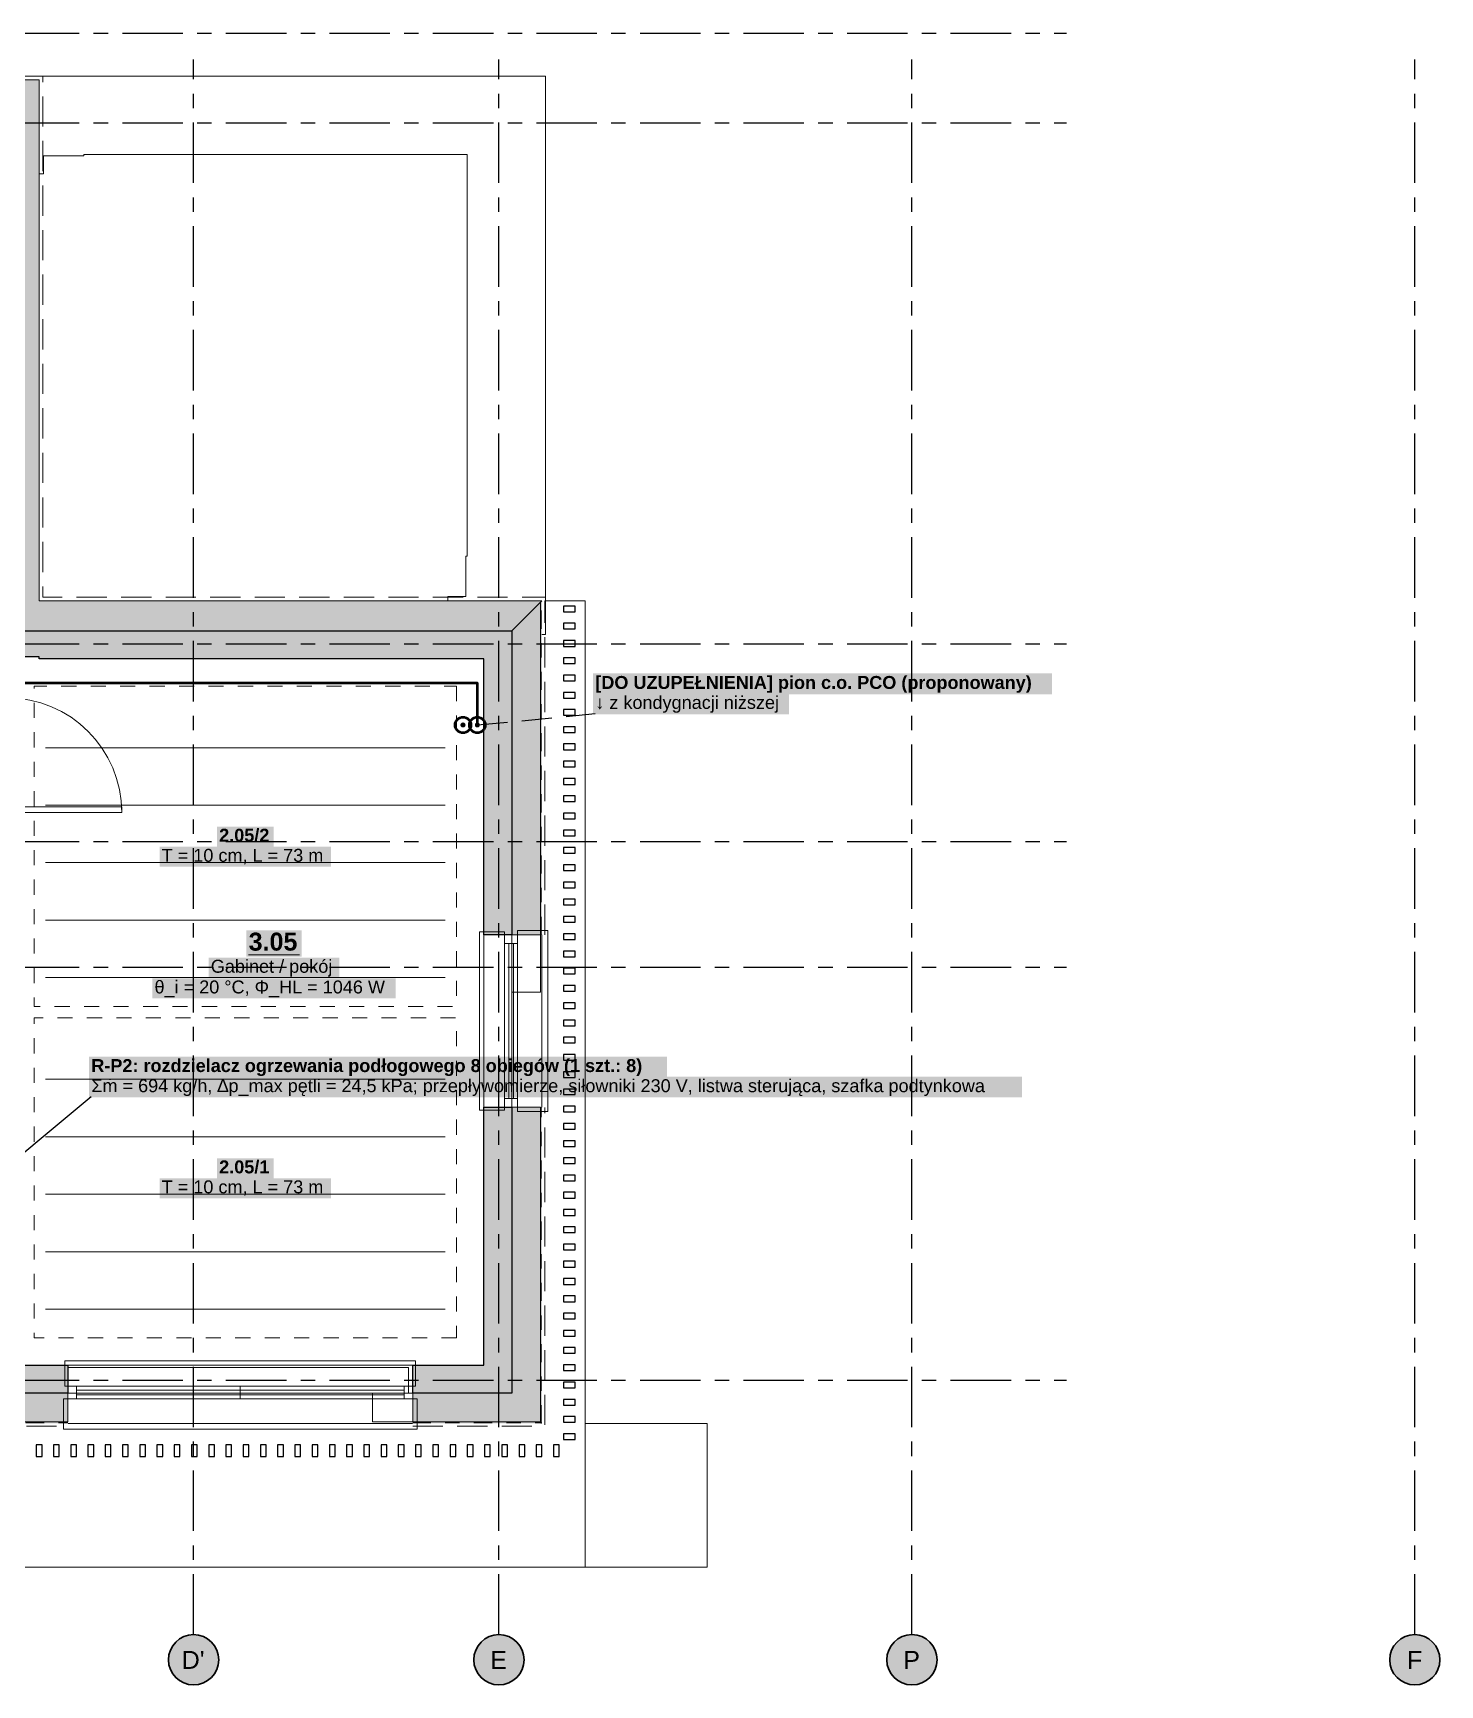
# Model space of a CAD drawing. Header units: metres. Extents: x -3.2 to 18.6, y -2.1 to 9.6.
# Drawn here: x 8.76 to 18.55, y -2.12 to 9.38 of the extents above; entities that cross this region are included whole.
import ezdxf

# ---------------------------------------------------------------- set-up
doc = ezdxf.new("R2010")
doc.units = ezdxf.units.M
for name, pattern in [('KRESKOWA', [5.25, 4.2, -1.05]), ('KRESKOWA_DROBNA', [3.15, 2.1, -1.05]), ('PUNKTOWA', [10.5, 8.4, -1.05, 0, -1.05]), ('PUNKTOWA_KROTKA', [6.3, 4.2, -1.05, 0, -1.05])]:
    doc.linetypes.add(name, pattern=pattern)
doc.layers.add('A-MASKA', color=7, linetype='Continuous', lineweight=18)
doc.layers.add('S-OPISY', color=2, linetype='Continuous', lineweight=25)
for name, color, linetype, lineweight, true_color in [('I-BRAKI', 6, 'KRESKOWA', 25, 0xb0008a), ('I-OSIE', 8, 'PUNKTOWA', 18, 0x7a7a7a), ('I-PODKLAD', 8, 'Continuous', 18, 0x9a9a9a), ('I-PODKLAD-SCIANY', 8, 'Continuous', 25, 0x6e6e6e), ('I-PODKLAD-WYPELN', 254, 'Continuous', 18, 0xe6e6e6), ('I-POMIESZCZENIA', 8, 'Continuous', 25, 0x4a4a4a), ('S-OGRZ', 1, 'Continuous', 25, 0xe05000), ('S-PC', 1, 'Continuous', 35, 0xc0392b)]:
    doc.layers.add(name, color=color, linetype=linetype, lineweight=lineweight, true_color=true_color)
doc.styles.add('PL_ARIAL', font='arial.ttf')
doc.styles.add('PL_ARIAL_B', font='arialbd.ttf')

msp = doc.modelspace()

# ---------------------------------------------------------------- hatches: boundary and pattern name
at = {"layer": 'A-MASKA', "true_color": 0xffffff}
for points in [[(12.654, 4.774), (15.85, 4.774), (15.85, 4.919), (12.654, 4.919)], [(12.654, 4.635), (14.019, 4.635), (14.019, 4.779), (12.654, 4.779)], [(10.038, 3.713), (10.432, 3.713), (10.432, 3.853), (10.038, 3.853)], [(9.638, 3.573), (10.832, 3.573), (10.832, 3.713), (9.638, 3.713)], [(10.243, 2.948), (10.627, 2.948), (10.627, 3.13), (10.243, 3.13)], [(9.98, 2.801), (10.89, 2.801), (10.89, 2.941), (9.98, 2.941)], [(9.588, 2.657), (11.282, 2.657), (11.282, 2.797), (9.588, 2.797)], [(9.146, 2.107), (13.171, 2.107), (13.171, 2.252), (9.146, 2.252)], [(9.146, 1.968), (15.641, 1.968), (15.641, 2.113), (9.146, 2.113)], [(10.038, 1.405), (10.432, 1.405), (10.432, 1.545), (10.038, 1.545)], [(9.638, 1.266), (10.832, 1.266), (10.832, 1.406), (9.638, 1.406)]]:
    msp.add_hatch(color=7, dxfattribs=at).paths.add_polyline_path(points)
at = {"layer": 'I-BRAKI', "true_color": 0xb0008a}
msp.add_hatch(color=7, dxfattribs=at).paths.add_polyline_path([(11.868, 4.56), (11.867, 4.565), (11.865, 4.569), (11.862, 4.572), (11.859, 4.575), (11.855, 4.577), (11.85, 4.578), (11.845, 4.577), (11.841, 4.575), (11.838, 4.572), (11.835, 4.569), (11.833, 4.565), (11.833, 4.56), (11.833, 4.555), (11.835, 4.551), (11.838, 4.548), (11.841, 4.545), (11.845, 4.543), (11.85, 4.543), (11.855, 4.543), (11.859, 4.545), (11.862, 4.548), (11.865, 4.551), (11.867, 4.555)])
at = {"layer": 'I-OSIE', "true_color": 0xffffff}
for points in [[(10.05, -1.945), (10.049, -1.922), (10.044, -1.9), (10.037, -1.878), (10.027, -1.858), (10.014, -1.838), (9.999, -1.821), (9.982, -1.806), (9.963, -1.793), (9.942, -1.783), (9.92, -1.776), (9.898, -1.771), (9.875, -1.77), (9.852, -1.771), (9.83, -1.776), (9.808, -1.783), (9.787, -1.793), (9.768, -1.806), (9.751, -1.821), (9.736, -1.838), (9.723, -1.858), (9.713, -1.878), (9.706, -1.9), (9.701, -1.922), (9.7, -1.945), (9.701, -1.968), (9.706, -1.99), (9.713, -2.012), (9.723, -2.033), (9.736, -2.052), (9.751, -2.069), (9.768, -2.084), (9.787, -2.097), (9.808, -2.107), (9.83, -2.114), (9.852, -2.119), (9.875, -2.12), (9.898, -2.119), (9.92, -2.114), (9.942, -2.107), (9.963, -2.097), (9.982, -2.084), (9.999, -2.069), (10.014, -2.052), (10.027, -2.033), (10.037, -2.012), (10.044, -1.99), (10.049, -1.968)], [(12.175, -1.945), (12.174, -1.922), (12.169, -1.9), (12.162, -1.878), (12.152, -1.858), (12.139, -1.838), (12.124, -1.821), (12.107, -1.806), (12.088, -1.793), (12.067, -1.783), (12.045, -1.776), (12.023, -1.771), (12, -1.77), (11.977, -1.771), (11.955, -1.776), (11.933, -1.783), (11.912, -1.793), (11.893, -1.806), (11.876, -1.821), (11.861, -1.838), (11.848, -1.858), (11.838, -1.878), (11.831, -1.9), (11.826, -1.922), (11.825, -1.945), (11.826, -1.968), (11.831, -1.99), (11.838, -2.012), (11.848, -2.033), (11.861, -2.052), (11.876, -2.069), (11.893, -2.084), (11.912, -2.097), (11.933, -2.107), (11.955, -2.114), (11.977, -2.119), (12, -2.12), (12.023, -2.119), (12.045, -2.114), (12.067, -2.107), (12.088, -2.097), (12.107, -2.084), (12.124, -2.069), (12.139, -2.052), (12.152, -2.033), (12.162, -2.012), (12.169, -1.99), (12.174, -1.968)], [(15.05, -1.945), (15.049, -1.922), (15.044, -1.9), (15.037, -1.878), (15.027, -1.858), (15.014, -1.838), (14.999, -1.821), (14.982, -1.806), (14.963, -1.793), (14.942, -1.783), (14.92, -1.776), (14.898, -1.771), (14.875, -1.77), (14.852, -1.771), (14.83, -1.776), (14.808, -1.783), (14.787, -1.793), (14.768, -1.806), (14.751, -1.821), (14.736, -1.838), (14.723, -1.858), (14.713, -1.878), (14.706, -1.9), (14.701, -1.922), (14.7, -1.945), (14.701, -1.968), (14.706, -1.99), (14.713, -2.012), (14.723, -2.033), (14.736, -2.052), (14.751, -2.069), (14.768, -2.084), (14.787, -2.097), (14.808, -2.107), (14.83, -2.114), (14.852, -2.119), (14.875, -2.12), (14.898, -2.119), (14.92, -2.114), (14.942, -2.107), (14.963, -2.097), (14.982, -2.084), (14.999, -2.069), (15.014, -2.052), (15.027, -2.033), (15.037, -2.012), (15.044, -1.99), (15.049, -1.968)], [(18.55, -1.945), (18.549, -1.922), (18.544, -1.9), (18.537, -1.878), (18.527, -1.858), (18.514, -1.838), (18.499, -1.821), (18.482, -1.806), (18.462, -1.793), (18.442, -1.783), (18.42, -1.776), (18.398, -1.771), (18.375, -1.77), (18.352, -1.771), (18.33, -1.776), (18.308, -1.783), (18.288, -1.793), (18.268, -1.806), (18.251, -1.821), (18.236, -1.838), (18.223, -1.858), (18.213, -1.878), (18.206, -1.9), (18.201, -1.922), (18.2, -1.945), (18.201, -1.968), (18.206, -1.99), (18.213, -2.012), (18.223, -2.033), (18.236, -2.052), (18.251, -2.069), (18.268, -2.084), (18.288, -2.097), (18.308, -2.107), (18.33, -2.114), (18.352, -2.119), (18.375, -2.12), (18.398, -2.119), (18.42, -2.114), (18.442, -2.107), (18.462, -2.097), (18.482, -2.084), (18.499, -2.069), (18.514, -2.052), (18.527, -2.033), (18.537, -2.012), (18.544, -1.99), (18.549, -1.968)]]:
    msp.add_hatch(color=7, dxfattribs=at).paths.add_polyline_path(points)
at = {"layer": 'I-PODKLAD-WYPELN', "true_color": 0xe4e4e4}
h = msp.add_hatch(color=7, dxfattribs=at)
h.paths.add_polyline_path([(8.8, 5.02), (8.8, 5.02), (8.8, 5.035), (8.8, 5.035), (8.8, 5.035), (8.8, 5.035), (8.8, 5.035), (8.8, 5.035), (8.8, 5.035), (8.8, 5.035), (8.8, 5.035), (8.8, 5.035), (8.8, 5.035), (8.8, 5.035), (8.8, 5.035), (8.8, 5.035), (8.8, 5.035), (8.8, 5.035), (8.8, 5.035), (8.59, 5.035), (8.59, 5.035), (8.59, 5.035), (8.59, 5.125), (8.59, 5.125), (8.59, 5.125), (8.575, 5.125), (8.575, 4.8), (8.56, 4.8), (8.425, 4.8), (8.425, 5.125), (8.395, 5.125), (8.395, 5.125), (8.395, 5.125), (8.395, 8.645), (8.395, 8.645), (8.395, 8.645), (8.395, 8.645), (8.1, 8.645), (8.1, 8.84), (8.1, 9.05), (8.8, 9.05), (8.8, 5.425), (8.8, 5.425), (8.8, 5.425), (12.3, 5.425), (12.3, 5.425), (12.3, 5.425), (12.3, 5.425), (12.3, 3.1), (12.29, 3.1), (12.09, 3.1), (12.09, 3.1), (12.09, 3.1), (12.09, 3.1), (11.895, 3.1), (11.895, 3.1), (11.895, 3.1), (11.895, 5.02), (11.895, 5.02), (11.895, 5.02), (11.895, 5.02), (11.895, 5.02), (11.895, 5.02), (8.8, 5.02)])
h.paths.add_polyline_path([(11.91, 5.215), (11.91, 5.215), (11.91, 5.215), (11.91, 5.215), (11.91, 5.215)], flags=0)
h.paths.add_polyline_path([(12.09, 5.215), (12.09, 5.215), (12.09, 5.215), (12.09, 5.215), (12.09, 5.215), (12.09, 5.215)], flags=0)
h.paths.add_polyline_path([(8.59, 5.215), (8.59, 5.215), (8.59, 5.215), (8.59, 5.215)], flags=0)
h.paths.add_polyline_path([(8.8, 5.215), (8.8, 5.215), (8.8, 5.215), (8.8, 5.215)], flags=0)
h.paths.add_polyline_path([(8.41, 8.66), (8.41, 8.66), (8.41, 8.66), (8.41, 8.66)], flags=0)
h.paths.add_polyline_path([(8.59, 8.66), (8.59, 8.66), (8.59, 8.66), (8.59, 8.66)], flags=0)
h = msp.add_hatch(color=7, dxfattribs=at)
h.paths.add_polyline_path([(5.3, 0.105), (5.8, 0.105), (5.8, 0.105), (5.8, 0.105), (5.8, 0.105), (5.8, 0.105), (5.8, 2.625), (5.8, 2.625), (5.8, 2.625), (5.8, 2.625), (5.8, 2.625), (5.8, 2.625), (5.8, 2.625), (5.8, 2.625), (5.8, 2.625), (5.8, 3.9), (5.8, 3.9), (5.8, 3.9), (5.8, 3.9), (5.8, 3.9), (5.935, 3.9), (5.935, 3.9), (5.935, 3.9), (5.95, 3.9), (5.95, 3.9), (5.95, 3.9), (5.95, 2.7), (6.2, 2.7), (6.2, 2.565), (6.2, 2.55), (5.95, 2.55), (5.95, 0.105), (5.95, 0.105), (5.95, 0.105), (8.425, 0.105), (8.425, 2.55), (7.1, 2.55), (7.1, 2.565), (7.1, 2.7), (8.425, 2.7), (8.425, 3.9), (8.56, 3.9), (8.575, 3.9), (8.575, 2.625), (8.575, 0.105), (9, 0.105), (9, 0.105), (9, 0.105), (9, -0.09), (9, -0.09), (9, -0.09), (9, -0.09), (9, -0.29), (9, -0.3), (5.3, -0.3), (5.3, -0.29), (5.3, -0.09), (5.3, -0.09), (5.3, -0.09), (5.3, -0.09), (5.3, 0.105), (5.3, 0.105)])
h.paths.add_polyline_path([(5.935, 2.625), (5.935, 2.625), (5.935, 2.625), (5.935, 2.625), (5.935, 2.625), (5.935, 2.625), (5.935, 2.625), (5.935, 2.625), (5.935, 2.625)], flags=0)
h = msp.add_hatch(color=7, dxfattribs=at)
h.paths.add_polyline_path([(11.4, 0.105), (11.895, 0.105), (11.895, 0.105), (11.895, 0.105), (11.895, 0.105), (11.895, 0.105), (11.895, 0.105), (11.895, 1.9), (11.895, 1.9), (11.895, 1.9), (12.09, 1.9), (12.09, 1.9), (12.09, 1.9), (12.09, 1.9), (12.29, 1.9), (12.3, 1.9), (12.3, -0.3), (11.4, -0.3), (11.4, -0.29), (11.4, -0.09), (11.4, -0.09), (11.4, -0.09), (11.4, -0.09), (11.4, 0.105), (11.4, 0.105)])
h.paths.add_polyline_path([(12.09, 0.09), (12.09, 0.09), (12.09, 0.09), (12.09, 0.09), (12.09, 0.09), (12.09, 0.09)], flags=0)
h.paths.add_polyline_path([(12.09, -0.09), (12.09, -0.09), (12.09, -0.09), (12.09, -0.09)], flags=0)
at = {"layer": 'S-OGRZ', "true_color": 0x000000}
for points in [[(11.768, 4.56), (11.767, 4.565), (11.765, 4.569), (11.762, 4.572), (11.759, 4.575), (11.755, 4.577), (11.75, 4.578), (11.745, 4.577), (11.741, 4.575), (11.738, 4.572), (11.735, 4.569), (11.733, 4.565), (11.732, 4.56), (11.733, 4.555), (11.735, 4.551), (11.738, 4.548), (11.741, 4.545), (11.745, 4.543), (11.75, 4.543), (11.755, 4.543), (11.759, 4.545), (11.762, 4.548), (11.765, 4.551), (11.767, 4.555)], [(11.868, 4.56), (11.867, 4.565), (11.865, 4.569), (11.862, 4.572), (11.859, 4.575), (11.855, 4.577), (11.85, 4.578), (11.845, 4.577), (11.841, 4.575), (11.838, 4.572), (11.835, 4.569), (11.833, 4.565), (11.833, 4.56), (11.833, 4.555), (11.835, 4.551), (11.838, 4.548), (11.841, 4.545), (11.845, 4.543), (11.85, 4.543), (11.855, 4.543), (11.859, 4.545), (11.862, 4.548), (11.865, 4.551), (11.867, 4.555)]]:
    msp.add_hatch(color=7, dxfattribs=at).paths.add_polyline_path(points)

# ---------------------------------------------------------------- linework, layer by layer
at = {"layer": 'I-BRAKI', "lineweight": 25, "ltscale": 0.05, "true_color": 0xb0008a, "flags": 128}
msp.add_lwpolyline([(11.85, 4.56), (12.671, 4.64)], dxfattribs=at)
at = {"layer": 'I-OSIE', "linetype": 'PUNKTOWA', "lineweight": 25, "ltscale": 0.050066, "flags": 128}
for points in [[(-2.87, 9.375), (15.95, 9.375)], [(-2.87, 8.75), (15.95, 8.75)], [(-2.87, 5.125), (15.95, 5.125)], [(-2.87, 3.75), (15.95, 3.75)], [(-2.87, 2.875), (15.95, 2.875)], [(-2.87, 0), (15.95, 0)]]:
    msp.add_lwpolyline(points, dxfattribs=at)
at = {"layer": 'I-OSIE', "linetype": 'PUNKTOWA', "lineweight": 25, "ltscale": 0.050183, "flags": 128}
for points in [[(9.875, -1.77), (9.875, 9.19)], [(12, -1.77), (12, 9.19)], [(14.875, -1.77), (14.875, 9.19)], [(18.375, -1.77), (18.375, 9.19)]]:
    msp.add_lwpolyline(points, dxfattribs=at)
at = {"layer": 'I-OSIE', "linetype": 'Continuous', "lineweight": 35, "ltscale": 0.05}
for centre in [(9.875, -1.945), (12, -1.945), (14.875, -1.945), (18.375, -1.945)]:
    msp.add_circle(centre, 0.175, dxfattribs=at)
at = {"layer": 'I-PODKLAD', "linetype": 'KRESKOWA', "lineweight": 13, "ltscale": 0.05, "flags": 128}
for points in [[(-1.335, 5.426), (-1.335, 5.45), (3.55, 5.45), (3.55, 9.075), (8.825, 9.075), (8.825, 5.45), (12.325, 5.45), (12.325, 5.426)], [(12.32, 3.1), (12.32, 5.425), (12.6, 5.425), (12.6, -1.3), (-2.4, -1.3), (-2.4, 5.425), (-1.32, 5.425), (-1.32, 3.7)], [(11.4, -0.32), (12.32, -0.32), (12.32, 1.899)], [(5.301, -0.32), (8.999, -0.32)]]:
    msp.add_lwpolyline(points, dxfattribs=at)
at = {"layer": 'I-PODKLAD', "lineweight": 13, "ltscale": 0.05}
for points in [[(8.565, 9.05), (8.565, 9.075), (12.325, 9.075), (12.325, 5.19), (12.3, 5.19)], [(11.645, 5.426), (11.645, 5.455), (11.77, 5.455), (11.77, 5.735), (11.78, 5.735), (11.78, 8.53), (9.11, 8.53), (9.11, 8.52), (8.83, 8.52), (8.83, 8.395), (8.8, 8.395)], [(12.325, 5.425), (12.6, 5.425), (12.6, -1.3), (-2.4, -1.3), (-2.4, 5.425), (-1.3, 5.425)], [(11.895, 3.099), (11.895, 1.901)], [(12.29, 3.099), (12.29, 2.7), (12.09, 2.7), (12.09, 3.099)], [(12.3, 1.901), (12.3, 3.099)], [(12.09, 2.7), (12.09, 1.901)], [(11.399, 0.105), (9.001, 0.105)], [(9.001, 0.09), (11.37, 0.09), (11.37, -0.09), (9.001, -0.09)], [(11.399, -0.29), (11.12, -0.29), (11.12, -0.09)], [(11.37, -0.09), (11.399, -0.09)], [(9.001, -0.3), (11.399, -0.3)], [(12.601, -0.3), (13.45, -0.3), (13.45, -1.3), (12.601, -1.3)]]:
    msp.add_lwpolyline(points, dxfattribs=at)
at = {"layer": 'I-PODKLAD', "lineweight": 18, "ltscale": 0.05}
for points in [[(8.575, 3.95), (9.375, 3.95), (9.375, 3.99), (8.575, 3.99)], [(12.04, 1.88), (12.04, 3.12), (11.865, 3.12), (11.865, 1.88)], [(12.13, 1.87), (12.13, 3.13), (12.34, 3.13), (12.34, 1.87)], [(12.04, 1.9), (12.04, 3.1), (12.13, 3.1), (12.13, 1.9)], [(8.98, -0.04), (11.42, -0.04), (11.42, 0.135), (8.98, 0.135)], [(9, -0.04), (11.4, -0.04), (11.4, -0.13), (9, -0.13)], [(8.97, -0.13), (11.43, -0.13), (11.43, -0.34), (8.97, -0.34)]]:
    msp.add_lwpolyline(points, close=True, dxfattribs=at)
for points in [[(12.04, 3.04), (12.13, 3.04)], [(12.069, 1.96), (12.069, 3.04)], [(12.101, 1.96), (12.101, 3.04)], [(12.04, 1.96), (12.13, 1.96)], [(9.06, -0.04), (9.06, -0.13)], [(9.06, -0.069), (11.34, -0.069)], [(9.06, -0.101), (11.34, -0.101)], [(10.2, -0.04), (10.2, -0.13)], [(11.34, -0.04), (11.34, -0.13)]]:
    msp.add_lwpolyline(points, dxfattribs=at)
at = {"layer": 'I-PODKLAD', "lineweight": 13, "ltscale": 0.05}
msp.add_arc((8.575, 3.95), 0.8, 0, 90, dxfattribs=at)
at = {"layer": 'I-PODKLAD-SCIANY', "lineweight": 13, "ltscale": 0.05}
msp.add_lwpolyline([(8.1, 9.05), (8.8, 9.05), (8.8, 9.05), (8.8, 9.05), (8.8, 5.425), (8.8, 5.425), (8.8, 5.425), (8.8, 5.425), (8.8, 5.425), (8.8, 5.425), (8.8, 5.425), (8.8, 5.425), (8.8, 5.425), (8.8, 5.425), (8.8, 5.425), (8.8, 5.425), (8.8, 5.425), (8.8, 5.425), (8.8, 5.425), (8.8, 5.425), (8.8, 5.425), (12.3, 5.425), (12.3, 5.425), (12.3, 5.425), (12.3, 5.425), (12.29, 5.415), (12.09, 5.215), (12.09, 5.215), (12.09, 5.215), (8.59, 5.215)], dxfattribs=at)
for points in [[(12.09, 5.215), (12.09, 5.215), (12.09, 5.215), (12.29, 5.415), (12.29, 5.415), (12.29, 5.415), (12.29, 3.1), (12.29, 3.1), (12.29, 3.1), (12.09, 3.1), (12.09, 3.1), (12.09, 3.1)], [(11.4, -0.29), (11.4, -0.29), (11.4, -0.09), (11.4, -0.09), (11.4, -0.09), (12.09, -0.09), (12.09, -0.09), (12.09, -0.09), (12.09, -0.09), (12.09, -0.09), (12.09, -0.09), (12.09, -0.09), (12.09, -0.09), (12.09, -0.09), (12.09, -0.09), (12.09, -0.09), (12.09, -0.09), (12.09, -0.09), (12.09, -0.09), (12.09, -0.09), (12.09, -0.09), (12.09, -0.09), (12.09, 1.9), (12.09, 1.9), (12.09, 1.9), (12.29, 1.9), (12.29, 1.9), (12.29, 1.9), (12.29, -0.29), (12.29, -0.29), (12.29, -0.29), (11.4, -0.29)], [(5.3, -0.29), (5.3, -0.29), (5.3, -0.09), (5.3, -0.09), (5.3, -0.09), (9, -0.09), (9, -0.09), (9, -0.09), (9, -0.29), (9, -0.29), (9, -0.29), (5.3, -0.29)]]:
    msp.add_lwpolyline(points, close=True, dxfattribs=at)
at = {"layer": 'I-PODKLAD-SCIANY', "linetype": 'PUNKTOWA_KROTKA', "lineweight": 13, "ltscale": 0.03, "flags": 128}
for points in [[(12.295, 3.1), (12.295, 5.425)], [(12.295, -0.3), (12.295, 1.9)], [(5.3, -0.295), (9, -0.295)], [(11.4, -0.295), (12.3, -0.295)]]:
    msp.add_lwpolyline(points, dxfattribs=at)
at = {"layer": 'I-PODKLAD-SCIANY', "lineweight": 25, "ltscale": 0.05}
for points in [[(12.45, 5.348), (12.53, 5.348), (12.53, 5.388), (12.45, 5.388)], [(12.45, 5.228), (12.53, 5.228), (12.53, 5.268), (12.45, 5.268)], [(12.45, 5.107), (12.53, 5.107), (12.53, 5.147), (12.45, 5.147)], [(12.45, 4.987), (12.53, 4.987), (12.53, 5.027), (12.45, 5.027)], [(12.45, 4.867), (12.53, 4.867), (12.53, 4.907), (12.45, 4.907)], [(12.45, 4.747), (12.53, 4.747), (12.53, 4.787), (12.45, 4.787)], [(12.45, 4.628), (12.53, 4.628), (12.53, 4.668), (12.45, 4.668)], [(12.45, 4.508), (12.53, 4.508), (12.53, 4.548), (12.45, 4.548)], [(12.45, 4.388), (12.53, 4.388), (12.53, 4.428), (12.45, 4.428)], [(12.45, 4.268), (12.53, 4.268), (12.53, 4.308), (12.45, 4.308)], [(12.45, 4.147), (12.53, 4.147), (12.53, 4.188), (12.45, 4.188)], [(12.45, 4.027), (12.53, 4.027), (12.53, 4.067), (12.45, 4.067)], [(12.45, 3.908), (12.53, 3.908), (12.53, 3.947), (12.45, 3.947)], [(12.45, 3.788), (12.53, 3.788), (12.53, 3.828), (12.45, 3.828)], [(12.45, 3.667), (12.53, 3.667), (12.53, 3.708), (12.45, 3.708)], [(12.45, 3.547), (12.53, 3.547), (12.53, 3.587), (12.45, 3.587)], [(12.45, 3.428), (12.53, 3.428), (12.53, 3.467), (12.45, 3.467)], [(12.45, 3.308), (12.53, 3.308), (12.53, 3.348), (12.45, 3.348)], [(12.45, 3.188), (12.53, 3.188), (12.53, 3.228), (12.45, 3.228)], [(12.45, 3.067), (12.53, 3.067), (12.53, 3.107), (12.45, 3.107)], [(12.45, 2.947), (12.53, 2.947), (12.53, 2.987), (12.45, 2.987)], [(12.45, 2.828), (12.53, 2.828), (12.53, 2.868), (12.45, 2.868)], [(12.45, 2.708), (12.53, 2.708), (12.53, 2.748), (12.45, 2.748)], [(12.45, 2.587), (12.53, 2.587), (12.53, 2.627), (12.45, 2.627)], [(12.45, 2.467), (12.53, 2.467), (12.53, 2.507), (12.45, 2.507)], [(12.45, 2.348), (12.53, 2.348), (12.53, 2.388), (12.45, 2.388)], [(12.45, 2.228), (12.53, 2.228), (12.53, 2.268), (12.45, 2.268)], [(12.45, 2.107), (12.53, 2.107), (12.53, 2.147), (12.45, 2.147)], [(12.45, 1.988), (12.53, 1.988), (12.53, 2.027), (12.45, 2.027)], [(11.4, 0.105), (11.4, 0.105), (11.895, 0.105), (11.895, 0.105), (11.895, 0.105), (11.895, 0.105), (11.895, 0.105), (11.895, 0.105), (11.895, 0.105), (11.895, 0.105), (11.895, 0.105), (11.895, 0.105), (11.895, 0.105), (11.895, 0.105), (11.895, 0.105), (11.895, 0.105), (11.895, 0.105), (11.895, 0.105), (11.895, 0.105), (11.895, 1.9), (11.895, 1.9), (11.895, 1.9), (11.895, 1.9), (11.895, 1.9), (12.09, 1.9), (12.09, 1.9), (12.09, 1.9), (12.09, 1.9), (12.09, -0.09), (12.09, -0.09), (12.09, -0.09), (12.09, -0.09), (11.4, -0.09), (11.4, -0.09), (11.4, -0.09), (11.4, -0.09), (11.4, 0.105), (11.4, 0.105)], [(12.45, 1.867), (12.53, 1.867), (12.53, 1.907), (12.45, 1.907)], [(12.45, 1.748), (12.53, 1.748), (12.53, 1.788), (12.45, 1.788)], [(12.45, 1.627), (12.53, 1.627), (12.53, 1.667), (12.45, 1.667)], [(12.45, 1.508), (12.53, 1.508), (12.53, 1.548), (12.45, 1.548)], [(12.45, 1.387), (12.53, 1.387), (12.53, 1.427), (12.45, 1.427)], [(12.45, 1.268), (12.53, 1.268), (12.53, 1.308), (12.45, 1.308)], [(12.45, 1.147), (12.53, 1.147), (12.53, 1.188), (12.45, 1.188)], [(12.45, 1.028), (12.53, 1.028), (12.53, 1.067), (12.45, 1.067)], [(12.45, 0.907), (12.53, 0.907), (12.53, 0.948), (12.45, 0.948)], [(12.45, 0.787), (12.53, 0.787), (12.53, 0.828), (12.45, 0.828)], [(12.45, 0.667), (12.53, 0.667), (12.53, 0.708), (12.45, 0.708)], [(12.45, 0.547), (12.53, 0.547), (12.53, 0.588), (12.45, 0.588)], [(12.45, 0.427), (12.53, 0.427), (12.53, 0.468), (12.45, 0.468)], [(12.45, 0.307), (12.53, 0.307), (12.53, 0.347), (12.45, 0.347)], [(12.45, 0.188), (12.53, 0.188), (12.53, 0.228), (12.45, 0.228)], [(12.45, 0.068), (12.53, 0.068), (12.53, 0.107), (12.45, 0.107)], [(12.45, -0.052), (12.53, -0.052), (12.53, -0.013), (12.45, -0.013)], [(12.45, -0.172), (12.53, -0.172), (12.53, -0.133), (12.45, -0.133)], [(12.45, -0.292), (12.53, -0.292), (12.53, -0.253), (12.45, -0.253)], [(8.78, -0.45), (8.78, -0.53), (8.82, -0.53), (8.82, -0.45)], [(8.9, -0.45), (8.9, -0.53), (8.94, -0.53), (8.94, -0.45)], [(9.02, -0.45), (9.02, -0.53), (9.06, -0.53), (9.06, -0.45)], [(9.14, -0.45), (9.14, -0.53), (9.18, -0.53), (9.18, -0.45)], [(9.26, -0.45), (9.26, -0.53), (9.3, -0.53), (9.3, -0.45)], [(9.38, -0.45), (9.38, -0.53), (9.42, -0.53), (9.42, -0.45)], [(9.5, -0.45), (9.5, -0.53), (9.54, -0.53), (9.54, -0.45)], [(9.62, -0.45), (9.62, -0.53), (9.66, -0.53), (9.66, -0.45)], [(9.74, -0.45), (9.74, -0.53), (9.78, -0.53), (9.78, -0.45)], [(9.86, -0.45), (9.86, -0.53), (9.9, -0.53), (9.9, -0.45)], [(9.98, -0.45), (9.98, -0.53), (10.02, -0.53), (10.02, -0.45)], [(10.1, -0.45), (10.1, -0.53), (10.14, -0.53), (10.14, -0.45)], [(10.22, -0.45), (10.22, -0.53), (10.26, -0.53), (10.26, -0.45)], [(10.34, -0.45), (10.34, -0.53), (10.38, -0.53), (10.38, -0.45)], [(10.46, -0.45), (10.46, -0.53), (10.5, -0.53), (10.5, -0.45)], [(10.58, -0.45), (10.58, -0.53), (10.62, -0.53), (10.62, -0.45)], [(10.7, -0.45), (10.7, -0.53), (10.74, -0.53), (10.74, -0.45)], [(10.82, -0.45), (10.82, -0.53), (10.86, -0.53), (10.86, -0.45)], [(10.94, -0.45), (10.94, -0.53), (10.98, -0.53), (10.98, -0.45)], [(11.06, -0.45), (11.06, -0.53), (11.1, -0.53), (11.1, -0.45)], [(11.18, -0.45), (11.18, -0.53), (11.22, -0.53), (11.22, -0.45)], [(11.3, -0.45), (11.3, -0.53), (11.34, -0.53), (11.34, -0.45)], [(11.42, -0.45), (11.42, -0.53), (11.46, -0.53), (11.46, -0.45)], [(11.54, -0.45), (11.54, -0.53), (11.58, -0.53), (11.58, -0.45)], [(11.66, -0.45), (11.66, -0.53), (11.7, -0.53), (11.7, -0.45)], [(11.78, -0.45), (11.78, -0.53), (11.82, -0.53), (11.82, -0.45)], [(11.9, -0.45), (11.9, -0.53), (11.94, -0.53), (11.94, -0.45)], [(12.02, -0.45), (12.02, -0.53), (12.06, -0.53), (12.06, -0.45)], [(12.14, -0.45), (12.14, -0.53), (12.18, -0.53), (12.18, -0.45)], [(12.26, -0.45), (12.26, -0.53), (12.3, -0.53), (12.3, -0.45)], [(12.38, -0.45), (12.38, -0.53), (12.42, -0.53), (12.42, -0.45)], [(12.45, -0.412), (12.53, -0.412), (12.53, -0.372), (12.45, -0.372)]]:
    msp.add_lwpolyline(points, close=True, dxfattribs=at)
for points in [[(8.59, 5.215), (12.09, 5.215), (12.09, 5.215), (12.09, 5.215), (12.09, 5.215), (12.09, 3.1), (12.09, 3.1), (12.09, 3.1), (12.09, 3.1), (12.09, 3.1), (11.895, 3.1), (11.895, 3.1), (11.895, 3.1), (11.895, 3.1), (11.895, 5.02), (11.895, 5.02), (11.895, 5.02), (11.895, 5.02), (11.895, 5.02), (11.895, 5.02), (11.895, 5.02), (11.895, 5.02), (11.895, 5.02), (11.895, 5.02), (11.895, 5.02), (11.895, 5.02), (11.895, 5.02), (11.895, 5.02), (11.895, 5.02), (11.895, 5.02), (11.895, 5.02), (8.8, 5.02), (8.8, 5.02), (8.8, 5.02), (8.8, 5.02), (8.8, 5.035), (8.8, 5.035), (8.8, 5.035), (8.8, 5.035), (8.8, 5.035), (8.8, 5.035), (8.8, 5.035), (8.8, 5.035), (8.8, 5.035), (8.8, 5.035), (8.8, 5.035), (8.8, 5.035), (8.8, 5.035), (8.8, 5.035), (8.8, 5.035), (8.8, 5.035), (8.8, 5.035), (8.59, 5.035)], [(8.56, 0.105), (9, 0.105), (9, 0.105), (9, 0.105), (9, 0.105), (9, -0.09), (9, -0.09), (9, -0.09), (9, -0.09), (5.3, -0.09)]]:
    msp.add_lwpolyline(points, dxfattribs=at)
at = {"layer": 'I-POMIESZCZENIA', "lineweight": 18, "ltscale": 0.05}
msp.add_lwpolyline([(10.258, 2.96), (10.612, 2.96)], dxfattribs=at)
at = {"layer": 'S-OGRZ', "linetype": 'KRESKOWA_DROBNA', "lineweight": 18, "ltscale": 0.05, "flags": 128}
for points in [[(11.705, 4.83), (11.705, 2.602), (8.765, 2.602), (8.765, 4.83)], [(11.705, 0.295), (8.765, 0.295), (8.765, 2.522), (11.705, 2.522)]]:
    msp.add_lwpolyline(points, close=True, dxfattribs=at)
at = {"layer": 'S-OGRZ', "linetype": 'Continuous', "lineweight": 13, "ltscale": 0.05, "true_color": 0xe59a70, "flags": 128}
for points in [[(8.845, 4.402), (11.625, 4.402)], [(11.625, 4.002), (8.845, 4.002)], [(8.845, 3.602), (11.625, 3.602)], [(11.625, 3.202), (8.845, 3.202)], [(8.845, 2.802), (11.625, 2.802)], [(8.845, 2.095), (11.625, 2.095)], [(11.625, 1.695), (8.845, 1.695)], [(8.845, 1.295), (11.625, 1.295)], [(11.625, 0.895), (8.845, 0.895)], [(8.845, 0.495), (11.625, 0.495)]]:
    msp.add_lwpolyline(points, dxfattribs=at)
at = {"layer": 'S-OGRZ', "lineweight": 50, "ltscale": 0.05}
for centre in [(11.75, 4.56), (11.85, 4.56)]:
    msp.add_circle(centre, 0.055, dxfattribs=at)
at = {"layer": 'S-OPISY', "lineweight": 25, "ltscale": 0.05}
msp.add_lwpolyline([(8.35, 1.3), (9.163, 1.974)], dxfattribs=at)
at = {"layer": 'S-PC', "lineweight": 50, "ltscale": 0.05}
msp.add_lwpolyline([(11.85, 4.56), (11.85, 4.85), (8.65, 4.85), (8.65, 1.45), (8.35, 1.45), (8.35, 1.3)], dxfattribs=at)

# ---------------------------------------------------------------- texts
at = {"layer": 'I-BRAKI', "true_color": 0xb0008a}
for s, style, p in [('[DO UZUPEŁNIENIA] pion c.o. PCO (proponowany)', 'PL_ARIAL_B', (12.671, 4.811)), ('↓ z kondygnacji niższej', 'PL_ARIAL', (12.671, 4.672))]:
    msp.add_text(s, height=0.09, dxfattribs=dict(at, style=style)).set_placement(p)
at = {"layer": 'I-OSIE', "style": 'PL_ARIAL'}
for s, p in [("D'", (9.792, -2.008)), ('E', (11.939, -2.008)), ('P', (14.814, -2.008)), ('F', (18.32, -2.008))]:
    msp.add_text(s, height=0.125, dxfattribs=at).set_placement(p)
at = {"layer": 'I-POMIESZCZENIA'}
for s, height, style, p in [('3.05', 0.125, 'PL_ARIAL_B', (10.258, 2.99)), ('Gabinet / pokój', 0.09, 'PL_ARIAL', (9.995, 2.836)), ('θ_i = 20 °C, Φ_HL = 1046 W', 0.09, 'PL_ARIAL', (9.603, 2.692))]:
    msp.add_text(s, height=height, dxfattribs=dict(at, style=style)).set_placement(p)
at = {"layer": 'S-OPISY'}
for s, style, p in [('2.05/2', 'PL_ARIAL_B', (10.053, 3.748)), ('T = 10 cm, L = 73 m', 'PL_ARIAL', (9.653, 3.608)), ('R-P2: rozdzielacz ogrzewania podłogowego 8 obiegów (1 szt.: 8)', 'PL_ARIAL_B', (9.163, 2.145)), ('Σṁ = 694 kg/h, ∆p_max pętli = 24,5 kPa; przepływomierze, siłowniki 230 V, listwa sterująca, szafka podtynkowa', 'PL_ARIAL', (9.163, 2.005)), ('2.05/1', 'PL_ARIAL_B', (10.053, 1.44)), ('T = 10 cm, L = 73 m', 'PL_ARIAL', (9.653, 1.301))]:
    msp.add_text(s, height=0.09, dxfattribs=dict(at, style=style)).set_placement(p)

doc.saveas('drawing.dxf')
